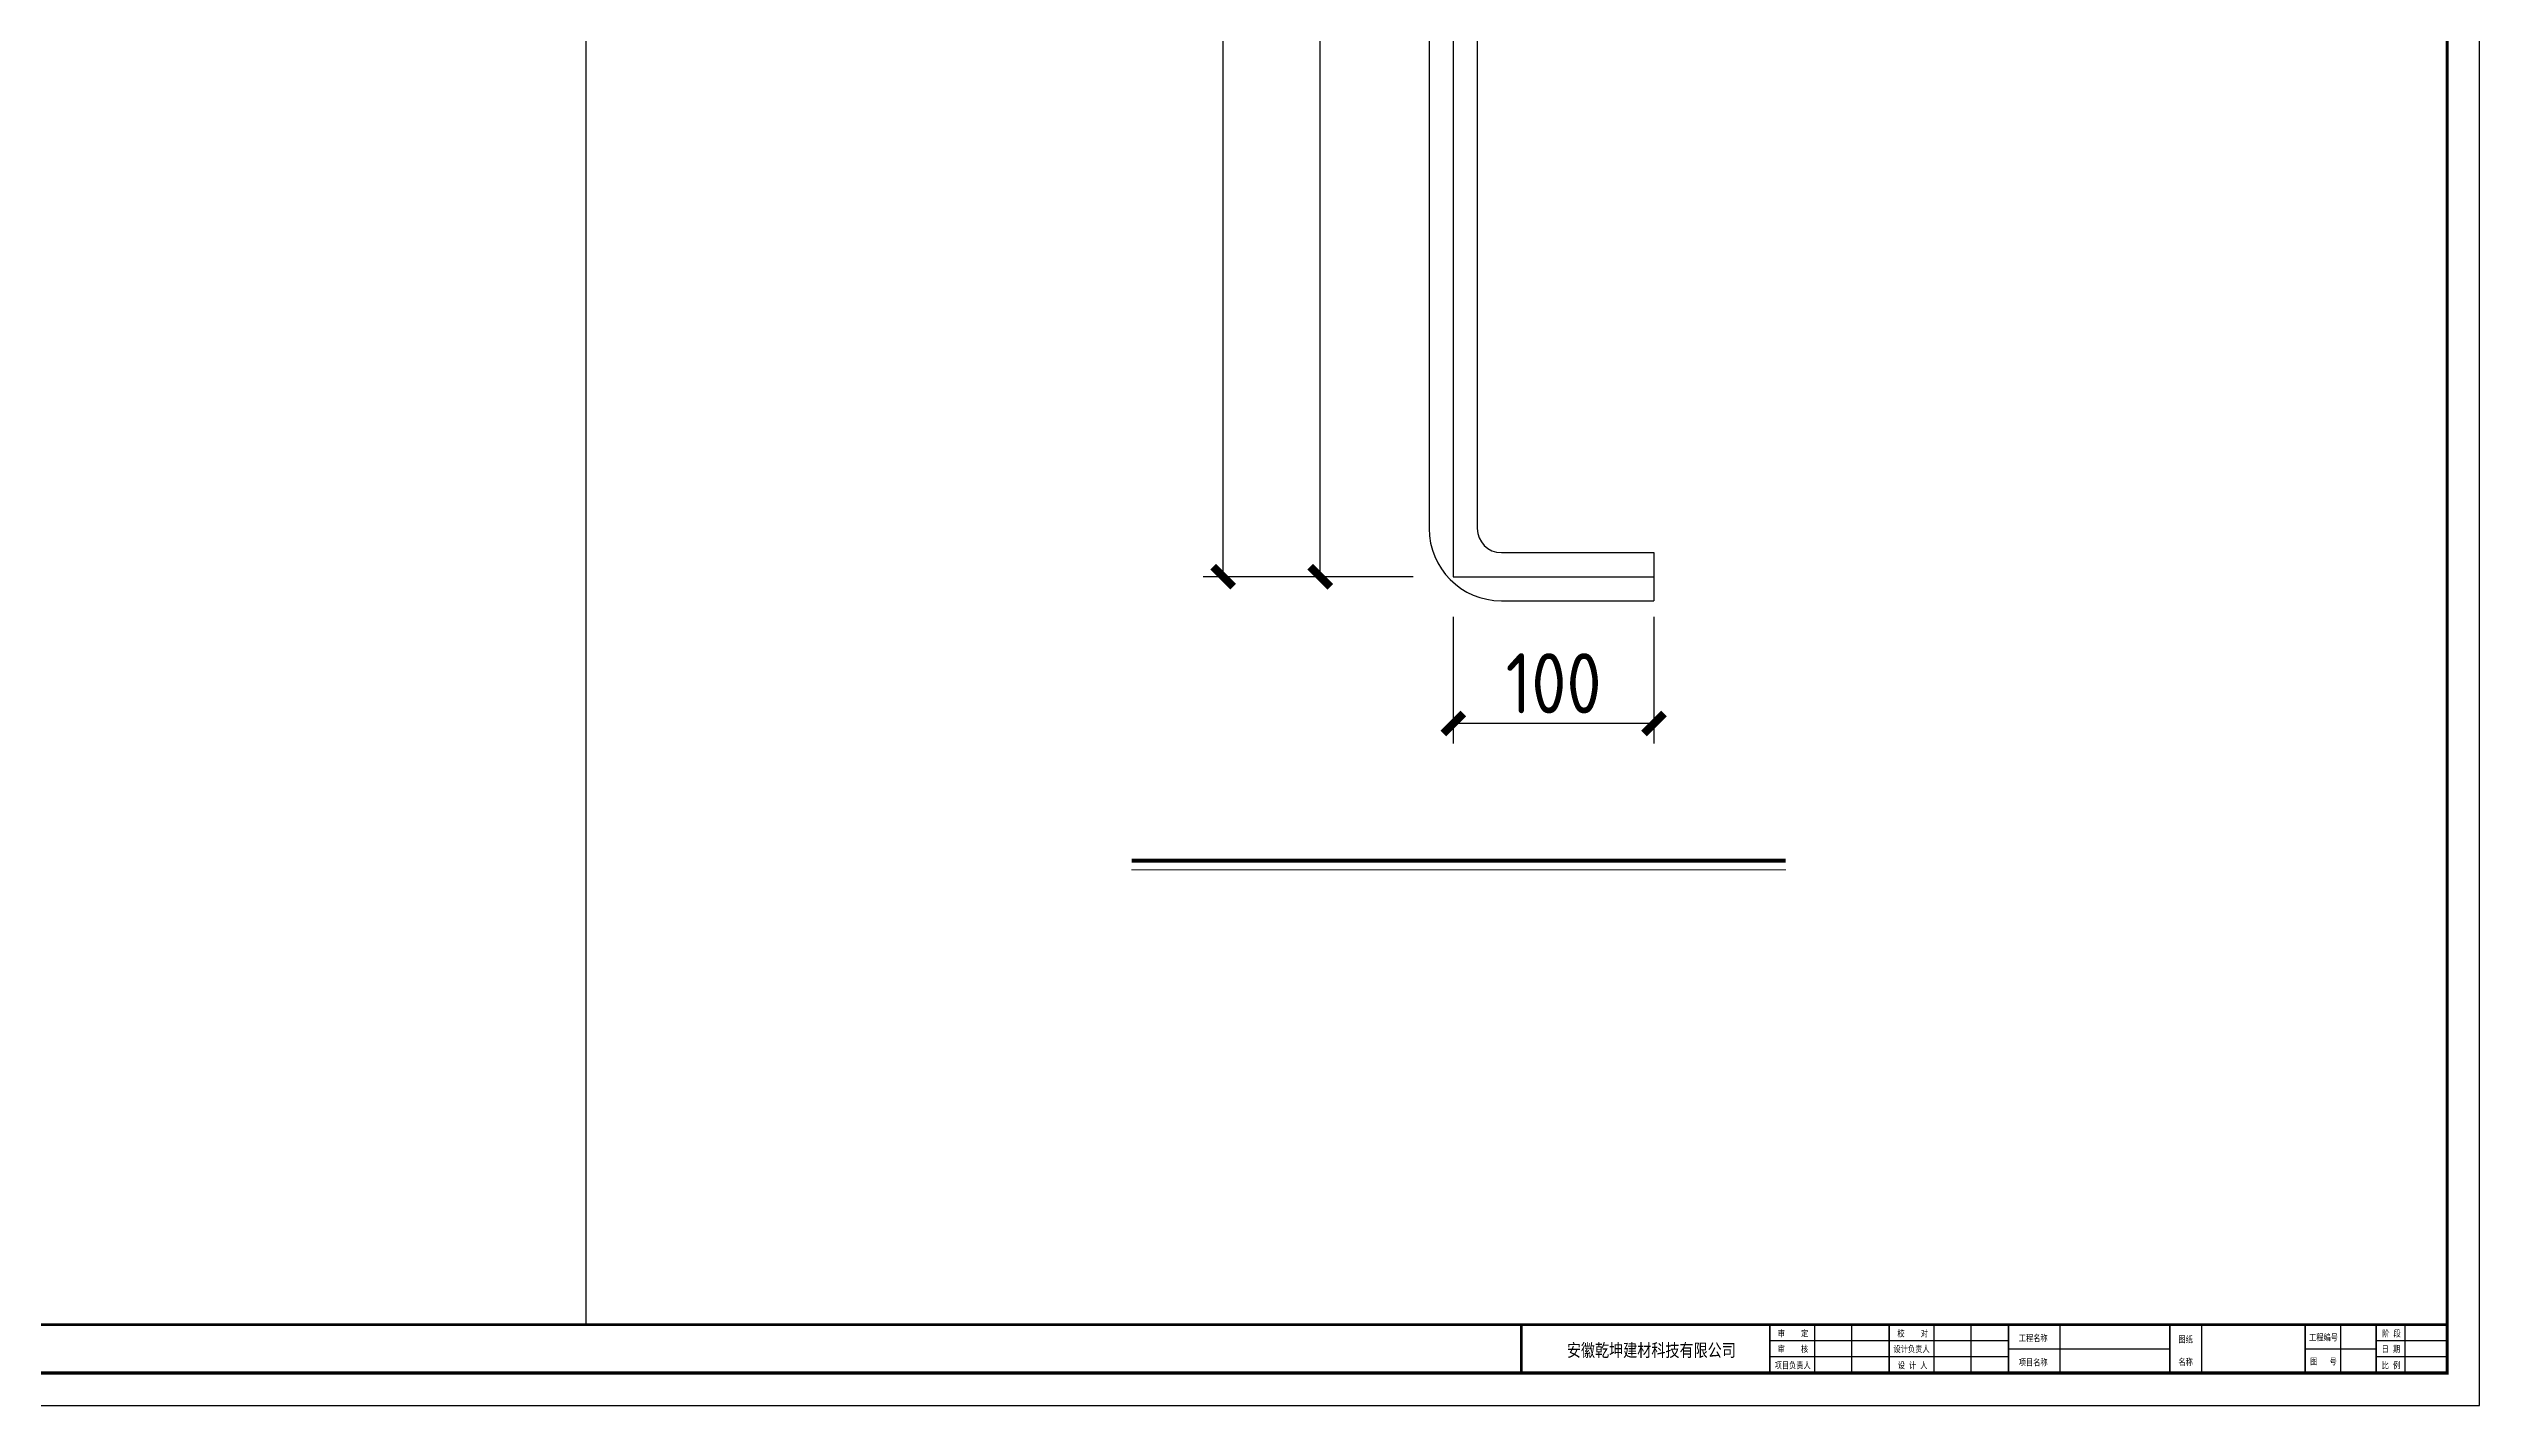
# Model space of a CAD drawing. Extents: x -196983 to 471790, y -783661 to 190401.
# Drawn here: x 42138 to 54251, y 11514 to 18273 of the extents above; entities that cross this region are included whole.
import ezdxf

# ---------------------------------------------------------------- set-up
doc = ezdxf.new("R2010")
doc.units = 0
doc.header["$LTSCALE"] = 1000
doc.header["$MEASUREMENT"] = 0
doc.layers.add('_TCH_MASK', color=7, linetype='Continuous')
doc.layers.add('PUB_TITLE', color=4, linetype='Continuous')
doc.styles.get("Standard").update_dxf_attribs({"font": 'gbenor.shx', "bigfont": 'gbcbig.shx'})
doc.styles.add('图框', font='')
doc.styles.get('图框').set_extended_font_data('SimSun')
doc.dimstyles.get("Standard").update_dxf_attribs({"dimscale": 100, "dimtxt": 3.5, "dimasz": 1, "dimexe": 2.5, "dimexo": 3, "dimgap": 1.5, "dimtad": 1, "dimdec": 0, "dimzin": 0, "dimdsep": 46, "dimtxsty": 'Standard', "dimblk": 'ARCHTICK', "dimcen": 0.09, "dimadec": 0, "dimazin": 0, "dimtfac": 1, "dimtdec": 0, "dimtix": 1, "dimtmove": 2, "dimatfit": 3, "dimfxl": 1, "dimtolj": 1, "dimtzin": 0, "dimarcsym": 0})

# ---------------------------------------------------------------- blocks, each defined once
blk = doc.blocks.new('新块')
for p, q in [((-8240, 400), (-8240, 1000)), ((-7780, 400), (-7780, 1000)), ((-6760, 400), (-6760, 1000)), ((-6300, 400), (-6300, 1000)), ((-5200, 400), (-5200, 1000)), ((-3440, 400), (-3440, 1000)), ((-1720, 400), (-1720, 1000)), ((-920, 400), (-920, 1000)), ((-400, 400), (-400, 1000)), ((-5840, 800), (-8800, 800)), ((-5840, 700), (-3840, 700)), ((-2160, 700), (-1280, 700)), ((-400, 800), (-1280, 800)), ((-5840, 600), (-8800, 600)), ((-400, 600), (-1280, 600))]:
    blk.add_line(p, q)
for points, const_width in [([(-11880, 400), (-11880, 1000), (-400, 1000)], 32), ([(-8800, 400), (-8800, 1000)], 20), ([(-7320, 400), (-7320, 1000)], 20), ([(-5840, 400), (-5840, 1000)], 20), ([(-3840, 400), (-3840, 1000)], 20), ([(-2160, 400), (-2160, 1000)], 20), ([(-1280, 400), (-1280, 1000)], 20)]:
    blk.add_lwpolyline(points, dxfattribs=dict(const_width=const_width))
at = {"layer": 'PUB_TITLE'}
blk.add_lwpolyline([(-47560, 0), (0, 0), (0, 33640), (-47560, 33640)], close=True, dxfattribs=at)
at = {"layer": 'PUB_TITLE', "const_width": 40}
blk.add_lwpolyline([(-46560, 400), (-400, 400), (-400, 33240), (-46560, 33240)], close=True, dxfattribs=at)
at = {"layer": 'PUB_TITLE', "const_width": 32}
blk.add_lwpolyline([(-400, 1000), (-46560, 1000)], dxfattribs=at)
at = {"style": '图框', "width": 0.8}
for s, height, p in [('审    定', 80, (-8701, 854)), ('校    对', 80, (-7217, 851)), ('阶 段', 80, (-1205, 851)), ('安徽乾坤建材科技有限公司', 160, (-11315, 604)), ('审    核', 80, (-8702, 659)), ('设计负责人', 80, (-7265, 659)), ('工程名称', 80, (-5712, 794)), ('图纸', 80, (-3732, 778)), ('工程编号', 80, (-2112, 803)), ('日 期', 80, (-1212, 659)), ('项目负责人', 80, (-8739, 457)), ('设 计 人', 80, (-7213, 457)), ('项目名称', 80, (-5712, 494)), ('名称', 80, (-3732, 498)), ('图   号', 80, (-2098, 504)), ('比 例', 80, (-1211, 457))]:
    blk.add_text(s, height=height, dxfattribs=at).set_placement(p)
for tag, p in [('审定人', (-8147, 838)), ('校对', (-6621, 837)), ('工程名称', (-5026, 781)), ('阶段', (-810, 832)), ('审核人', (-8147, 641)), ('设计负责人', (-6745, 649)), ('项目名称', (-5026, 479)), ('图名', (-3347, 649)), ('图号', (-1657, 502)), ('日期', (-905, 632)), ('项目负责人', (-8228, 444)), ('设计人', (-6659, 447)), ('比例', (-810, 446))]:
    blk.add_attdef(tag, p, '', height=120)
blk = doc.blocks.new('_ArchTick')
at = {"color": 0, "linetype": 'ByBlock', "const_width": 0.4}
blk.add_lwpolyline([(-0.5, -0.5), (0.5, 0.5)], dxfattribs=at)
blk = doc.blocks.new('*D17')
at = {"layer": '_TCH_MASK', "color": 0, "lineweight": -2}
for p, q in [((49138, 15442), (49138, 14811)), ((50138, 15442), (50138, 14811)), ((50138, 14911), (49138, 14911))]:
    blk.add_line(p, q, dxfattribs=at)
at = {"layer": 'Defpoints', "color": 0}
for p in [(49138, 15642), (50138, 15642), (49138, 14911)]:
    blk.add_point(p, dxfattribs=at)
at = {"layer": '_TCH_MASK', "color": 0, "lineweight": -2, "xscale": 100, "yscale": 100, "zscale": 100, "rotation": 180}
blk.add_blockref('_ArchTick', (49138, 14911), dxfattribs=at)
at = {"layer": '_TCH_MASK', "color": 0, "lineweight": -2, "xscale": 100, "yscale": 100, "zscale": 100}
blk.add_blockref('_ArchTick', (50138, 14911), dxfattribs=at)
at = {"layer": '_TCH_MASK', "color": 0, "lineweight": 15, "insert": (49638, 15111), "char_height": 300, "attachment_point": 5}
blk.add_mtext('\\A1;100', dxfattribs=at)
blk = doc.blocks.new('*D14')
at = {"layer": '_TCH_MASK', "color": 0, "lineweight": -2}
for p, q in [((48938, 21642), (48375, 21642)), ((48475, 15642), (48475, 21642)), ((48938, 15642), (48375, 15642))]:
    blk.add_line(p, q, dxfattribs=at)
at = {"layer": 'Defpoints', "color": 0}
for p in [(48475, 21642), (49138, 21642), (49138, 15642)]:
    blk.add_point(p, dxfattribs=at)
at = {"layer": '_TCH_MASK', "color": 0, "lineweight": -2, "xscale": 100, "yscale": 100, "zscale": 100}
for p, rotation in [((48475, 21642), 90), ((48475, 15642), 270)]:
    blk.add_blockref('_ArchTick', p, dxfattribs=dict(at, rotation=rotation))
at = {"layer": '_TCH_MASK', "color": 0, "lineweight": 15, "insert": (48275, 18642), "char_height": 300, "attachment_point": 5, "rotation": 90}
blk.add_mtext('\\A1;600', dxfattribs=at)
blk = doc.blocks.new('*D16')
at = {"layer": '_TCH_MASK', "color": 0, "lineweight": -2}
for p, q in [((48938, 23642), (47891, 23642)), ((47991, 15642), (47991, 23642)), ((48938, 15642), (47891, 15642))]:
    blk.add_line(p, q, dxfattribs=at)
at = {"layer": 'Defpoints', "color": 0}
for p in [(47991, 23642), (49138, 23642), (49138, 15642)]:
    blk.add_point(p, dxfattribs=at)
at = {"layer": '_TCH_MASK', "color": 0, "lineweight": -2, "xscale": 100, "yscale": 100, "zscale": 100}
for p, rotation in [((47991, 23642), 90), ((47991, 15642), 270)]:
    blk.add_blockref('_ArchTick', p, dxfattribs=dict(at, rotation=rotation))
at = {"layer": '_TCH_MASK', "color": 0, "lineweight": 15, "insert": (47791, 19642), "char_height": 300, "attachment_point": 5, "rotation": 90}
blk.add_mtext('\\A1;800', dxfattribs=at)

msp = doc.modelspace()

# ---------------------------------------------------------------- linework, layer by layer
for p, q in [((44815.3, 24871.8), (44815.3, 11915.4)), ((49017.5, 23642.1), (49017.5, 15882.1)), ((49137.5, 23642.1), (49137.5, 15642.1)), ((49257.5, 23642.1), (49257.5, 15882.1)), ((49377.5, 15762.1), (50137.5, 15762.1)), ((50137.5, 15762.1), (50137.5, 15522.1)), ((49137.5, 15642.1), (50137.5, 15642.1)), ((49377.5, 15522.1), (50137.5, 15522.1))]:
    msp.add_line(p, q)
for radius in [360, 120]:
    msp.add_arc((49377.5, 15882.1), radius, 180, 270)
at = {"layer": '_TCH_MASK', "lineweight": 15}
msp.add_line((50794.8, 14181.9), (47534.6, 14181.9), dxfattribs=at)
at = {"layer": '_TCH_MASK', "lineweight": 15, "const_width": 20}
msp.add_lwpolyline([(47534.6, 14227.2), (50794.8, 14227.2)], dxfattribs=at)

# ---------------------------------------------------------------- block references
at = {"layer": '_TCH_MASK', "color": 0, "lineweight": 15, "xscale": 0.4018742141197436, "yscale": 0.4018742141197436, "zscale": 0.4018742141190334}
msp.add_blockref('新块', (54251.3, 11513.5), dxfattribs=at)

# ---------------------------------------------------------------- dimensions: what is measured, and where the dimension line sits
at = {"layer": '_TCH_MASK', "lineweight": 15}
for base, p2, picture, middle in [((47991.2, 23642.1), (49137.5, 23642.1), '*D16', (47791.2, 19642.1)), ((48475.2, 21642.1), (49137.5, 21642.1), '*D14', (48275.2, 18642.1))]:
    dim = msp.add_linear_dim(base=base, p1=(49137.5, 15642.1), p2=p2, angle=90, dimstyle='Standard', override={"dimtxt": 3, "dimexe": 1, "dimexo": 2, "dimgap": 0.5, "dimlfac": 0.1}, dxfattribs=at)
    dim.commit()
    dim.dimension.update_dxf_attribs({"geometry": picture, "text_midpoint": middle})
dim = msp.add_linear_dim(base=(49137.5, 14911.2), p1=(50137.5, 15642.1), p2=(49137.5, 15642.1), dimstyle='Standard', override={"dimtxt": 3, "dimexe": 1, "dimexo": 2, "dimgap": 0.5, "dimlfac": 0.1}, dxfattribs=at)
dim.commit()
dim.dimension.update_dxf_attribs({"geometry": '*D17', "text_midpoint": (49637.5, 15111.2)})

doc.saveas('drawing.dxf')
